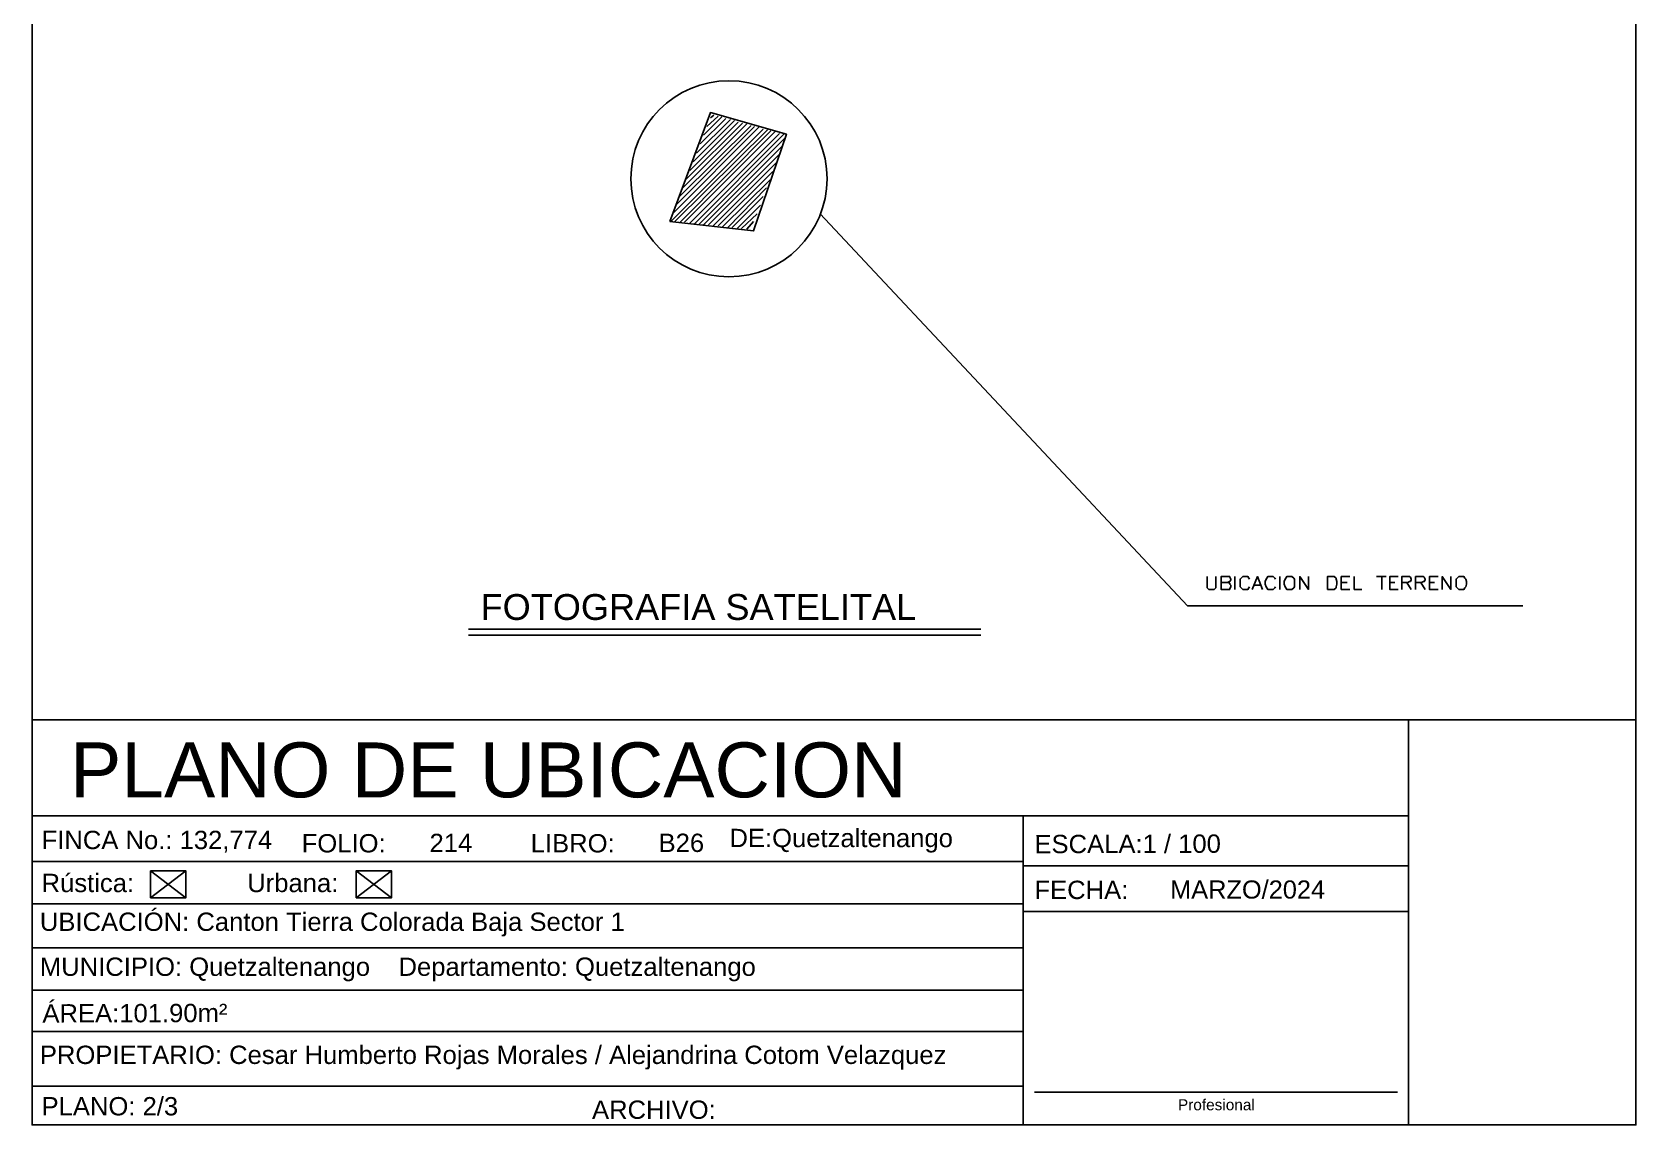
# Model space of a CAD drawing. Header units: millimetres. Extents: x 1880 to 2062, y 1917 to 2006.
# Drawn here: x 2044.64 to 2062.25, y 1974.56 to 1986.57 of the extents above; entities that cross this region are included whole.
import ezdxf

# ---------------------------------------------------------------- set-up
doc = ezdxf.new("R2010")
doc.units = ezdxf.units.MM
for name, color, linetype in [('PDF3_0', 7, 'Continuous'), ('PDF3_01 Terreno', 7, 'Continuous'), ('PDF3_02 Muros', 7, 'Continuous'), ('PDF3_10 Formato', 7, 'Continuous'), ('PDF3_12 Titulo', 7, 'Continuous'), ('PDF3_FORMATO', 7, 'Continuous'), ('PDF3_Polingono 824', 7, 'Continuous'), ('PDF3_Text', 7, 'Continuous')]:
    doc.layers.add(name, color=color, linetype=linetype)
doc.styles.add('PDF Arial-BoldMT', font='arial.ttf')
doc.styles.add('PDF ArialMT', font='arial.ttf')
doc.styles.add('PDF ErasITC-Demi', font='arial.ttf')

msp = doc.modelspace()

# ---------------------------------------------------------------- linework, layer by layer
at = {"layer": 'PDF3_0', "lineweight": 25}
for points in [[(2045.938, 1977.056), (2046.327, 1977.056), (2046.327, 1977.35), (2045.938, 1977.35)], [(2048.196, 1977.056), (2048.585, 1977.056), (2048.585, 1977.35), (2048.196, 1977.35)]]:
    msp.add_lwpolyline(points, close=True, dxfattribs=at)
for points in [[(2046.327, 1977.056), (2045.938, 1977.35)], [(2045.938, 1977.056), (2046.327, 1977.35)], [(2048.585, 1977.056), (2048.196, 1977.35)], [(2048.196, 1977.056), (2048.585, 1977.35)]]:
    msp.add_lwpolyline(points, dxfattribs=at)
at = {"layer": 'PDF3_01 Terreno', "lineweight": 25}
for points in [[(2051.669, 1984.571), (2052.618, 1985.52)], [(2051.707, 1984.666), (2052.57, 1985.529)], [(2051.745, 1984.761), (2052.532, 1985.539)], [(2051.783, 1984.855), (2052.485, 1985.558)], [(2051.821, 1984.95), (2052.437, 1985.567)], [(2051.859, 1985.045), (2052.39, 1985.577)], [(2051.897, 1985.14), (2052.352, 1985.596)], [(2051.935, 1985.235), (2052.305, 1985.605)], [(2051.972, 1985.339), (2052.257, 1985.615)], [(2052.01, 1985.434), (2052.21, 1985.634)], [(2052.048, 1985.529), (2052.172, 1985.643)], [(2052.086, 1985.624), (2052.124, 1985.653)], [(2051.65, 1984.485), (2052.665, 1985.501)], [(2051.697, 1984.485), (2052.713, 1985.491)], [(2051.754, 1984.476), (2052.751, 1985.482)], [(2051.802, 1984.476), (2052.798, 1985.472)], [(2051.859, 1984.466), (2052.845, 1985.453)], [(2051.906, 1984.457), (2052.893, 1985.444)], [(2051.963, 1984.457), (2052.912, 1985.406)], [(2052.01, 1984.447), (2052.874, 1985.311)], [(2052.067, 1984.447), (2052.845, 1985.226)], [(2052.115, 1984.438), (2052.808, 1985.131)], [(2052.172, 1984.438), (2052.77, 1985.036)], [(2052.219, 1984.428), (2052.741, 1984.941)], [(2052.276, 1984.419), (2052.703, 1984.855)], [(2052.324, 1984.419), (2052.665, 1984.761)], [(2052.381, 1984.409), (2052.637, 1984.666)], [(2052.428, 1984.409), (2052.599, 1984.571)], [(2052.485, 1984.4), (2052.561, 1984.485)]]:
    msp.add_lwpolyline(points, dxfattribs=at)
at = {"layer": 'PDF3_02 Muros', "lineweight": 25}
msp.add_lwpolyline([(2053.291, 1984.571), (2057.324, 1980.263), (2061.006, 1980.263)], dxfattribs=at)
msp.add_circle((2052.29, 1984.955), 1.077, dxfattribs=at)
at = {"layer": 'PDF3_10 Formato', "lineweight": 25}
for points in [[(2044.638, 2005.864), (2062.249, 2005.864), (2062.249, 1974.56), (2044.638, 1974.56)], [(2058.434, 1980.585), (2058.415, 1980.585), (2058.406, 1980.566), (2058.396, 1980.557), (2058.387, 1980.529), (2058.387, 1980.5), (2058.396, 1980.472), (2058.406, 1980.462), (2058.415, 1980.443), (2058.434, 1980.443), (2058.463, 1980.443), (2058.472, 1980.443), (2058.491, 1980.462), (2058.501, 1980.472), (2058.501, 1980.5), (2058.501, 1980.529), (2058.501, 1980.557), (2058.491, 1980.566), (2058.472, 1980.585), (2058.463, 1980.585)], [(2058.861, 1980.443), (2058.861, 1980.585), (2058.918, 1980.585), (2058.937, 1980.585), (2058.956, 1980.566), (2058.956, 1980.557), (2058.966, 1980.529), (2058.966, 1980.5), (2058.956, 1980.472), (2058.956, 1980.462), (2058.937, 1980.443), (2058.918, 1980.443)], [(2060.313, 1980.585), (2060.304, 1980.585), (2060.285, 1980.566), (2060.275, 1980.557), (2060.275, 1980.529), (2060.275, 1980.5), (2060.275, 1980.472), (2060.285, 1980.462), (2060.304, 1980.443), (2060.313, 1980.443), (2060.342, 1980.443), (2060.361, 1980.443), (2060.37, 1980.462), (2060.38, 1980.472), (2060.389, 1980.5), (2060.389, 1980.529), (2060.38, 1980.557), (2060.37, 1980.566), (2060.361, 1980.585), (2060.342, 1980.585)]]:
    msp.add_lwpolyline(points, close=True, dxfattribs=at)
for points in [[(2057.542, 1980.585), (2057.542, 1980.481), (2057.542, 1980.462), (2057.561, 1980.443), (2057.58, 1980.443), (2057.599, 1980.443), (2057.618, 1980.443), (2057.637, 1980.462), (2057.637, 1980.481), (2057.637, 1980.585)], [(2057.761, 1980.519), (2057.789, 1980.51), (2057.789, 1980.5), (2057.799, 1980.491), (2057.799, 1980.472), (2057.789, 1980.453), (2057.789, 1980.443), (2057.761, 1980.443), (2057.694, 1980.443), (2057.694, 1980.585), (2057.761, 1980.585), (2057.789, 1980.585), (2057.789, 1980.576), (2057.799, 1980.557), (2057.799, 1980.547), (2057.789, 1980.529), (2057.761, 1980.519), (2057.694, 1980.519)], [(2057.846, 1980.585), (2057.846, 1980.443)], [(2058.007, 1980.557), (2057.998, 1980.566), (2057.988, 1980.585), (2057.969, 1980.585), (2057.941, 1980.585), (2057.932, 1980.585), (2057.913, 1980.566), (2057.903, 1980.557), (2057.903, 1980.529), (2057.903, 1980.5), (2057.903, 1980.472), (2057.913, 1980.462), (2057.932, 1980.443), (2057.941, 1980.443), (2057.969, 1980.443), (2057.988, 1980.443), (2057.998, 1980.462), (2058.007, 1980.472)], [(2058.036, 1980.443), (2058.093, 1980.585), (2058.15, 1980.443)], [(2058.292, 1980.557), (2058.283, 1980.566), (2058.264, 1980.585), (2058.254, 1980.585), (2058.226, 1980.585), (2058.207, 1980.585), (2058.197, 1980.566), (2058.188, 1980.557), (2058.178, 1980.529), (2058.178, 1980.5), (2058.188, 1980.472), (2058.197, 1980.462), (2058.207, 1980.443), (2058.226, 1980.443), (2058.254, 1980.443), (2058.264, 1980.443), (2058.283, 1980.462), (2058.292, 1980.472)], [(2058.34, 1980.585), (2058.34, 1980.443)], [(2058.558, 1980.443), (2058.558, 1980.585), (2058.653, 1980.443), (2058.653, 1980.585)], [(2059.108, 1980.443), (2059.013, 1980.443), (2059.013, 1980.585), (2059.108, 1980.585)], [(2059.156, 1980.585), (2059.156, 1980.443), (2059.241, 1980.443)], [(2059.402, 1980.585), (2059.507, 1980.585)], [(2059.459, 1980.585), (2059.459, 1980.443)], [(2059.64, 1980.443), (2059.545, 1980.443), (2059.545, 1980.585), (2059.64, 1980.585)], [(2059.677, 1980.443), (2059.677, 1980.585), (2059.744, 1980.585), (2059.763, 1980.585), (2059.772, 1980.576), (2059.782, 1980.557), (2059.782, 1980.547), (2059.772, 1980.529), (2059.763, 1980.529), (2059.744, 1980.519), (2059.677, 1980.519)], [(2059.829, 1980.443), (2059.829, 1980.585), (2059.896, 1980.585), (2059.915, 1980.585), (2059.924, 1980.576), (2059.934, 1980.557), (2059.934, 1980.547), (2059.924, 1980.529), (2059.915, 1980.529), (2059.896, 1980.519), (2059.829, 1980.519)], [(2060.076, 1980.443), (2059.981, 1980.443), (2059.981, 1980.585), (2060.076, 1980.585)], [(2060.123, 1980.443), (2060.123, 1980.585), (2060.218, 1980.443), (2060.218, 1980.585)], [(2058.055, 1980.491), (2058.131, 1980.491)], [(2059.013, 1980.519), (2059.08, 1980.519)], [(2059.545, 1980.519), (2059.602, 1980.519)], [(2059.734, 1980.519), (2059.782, 1980.443)], [(2059.886, 1980.519), (2059.934, 1980.443)], [(2059.981, 1980.519), (2060.038, 1980.519)]]:
    msp.add_lwpolyline(points, dxfattribs=at)
at = {"layer": 'PDF3_12 Titulo', "lineweight": 25}
for points in [[(2049.429, 1980.007), (2055.056, 1980.007)], [(2049.429, 1979.94), (2055.056, 1979.94)]]:
    msp.add_lwpolyline(points, dxfattribs=at)
at = {"layer": 'PDF3_FORMATO', "lineweight": 25}
for points in [[(2044.638, 1979.01), (2062.249, 1979.01)], [(2059.753, 1979.01), (2059.753, 1974.56)], [(2044.638, 1977.957), (2059.753, 1977.957)], [(2055.521, 1977.957), (2055.521, 1974.56)], [(2044.638, 1977.454), (2055.512, 1977.454)], [(2055.521, 1977.407), (2059.753, 1977.407)], [(2044.638, 1976.989), (2055.512, 1976.989)], [(2055.521, 1976.904), (2059.753, 1976.904)], [(2044.638, 1976.505), (2055.521, 1976.505)], [(2044.638, 1976.04), (2055.521, 1976.04)], [(2044.638, 1975.585), (2055.512, 1975.585)], [(2044.638, 1974.987), (2055.512, 1974.987)], [(2055.645, 1974.921), (2059.63, 1974.921)]]:
    msp.add_lwpolyline(points, dxfattribs=at)
at = {"layer": 'PDF3_Polingono 824', "lineweight": 25}
msp.add_lwpolyline([(2051.64, 1984.485), (2052.086, 1985.681), (2052.921, 1985.444), (2052.561, 1984.381)], close=True, dxfattribs=at)

# ---------------------------------------------------------------- texts
at = {"layer": 'PDF3_Text', "attachment_point": 4}
for s, insert, char_height, style in [('FOTOGRAFIA SATELITAL', (2049.562, 1980.248), 0.28406, 'PDF ErasITC-Demi'), ('PLANO DE UBICACION', (2045.055, 1978.456), 0.60374, 'PDF ArialMT'), ('FINCA No.: 132,774', (2044.742, 1977.672), 0.2013, 'PDF Arial-BoldMT'), ('FOLIO:', (2047.598, 1977.653), 0.2013, 'PDF Arial-BoldMT'), ('214', (2049.002, 1977.658), 0.2013, 'PDF ArialMT'), ('LIBRO:', (2050.113, 1977.653), 0.2013, 'PDF Arial-BoldMT'), ('B26', (2051.517, 1977.658), 0.2013, 'PDF ArialMT'), ('DE:Quetzaltenango', (2052.295, 1977.682), 0.2013, 'PDF Arial-BoldMT'), ('Rústica:', (2044.742, 1977.217), 0.2013, 'PDF Arial-BoldMT'), ('Urbana:', (2047, 1977.217), 0.2013, 'PDF Arial-BoldMT'), ('FECHA:', (2055.644, 1977.141), 0.2013, 'PDF Arial-BoldMT'), ('MARZO/2024', (2057.134, 1977.145), 0.1993, 'PDF ArialMT'), ('UBICACIÓN: Canton Tierra Colorada Baja Sector 1', (2044.723, 1976.762), 0.2013, 'PDF Arial-BoldMT'), ('MUNICIPIO: Quetzaltenango    Departamento: Quetzaltenango', (2044.723, 1976.268), 0.2013, 'PDF Arial-BoldMT'), ('PROPIETARIO: Cesar Humberto Rojas Morales / Alejandrina Cotom Velazquez', (2044.723, 1975.3), 0.2013, 'PDF Arial-BoldMT'), ('PLANO: 2/3', (2044.742, 1974.764), 0.2012, 'PDF ArialMT'), ('ARCHIVO:', (2050.786, 1974.726), 0.2012, 'PDF ArialMT'), ('Profesional', (2057.22, 1974.781), 0.12078, 'PDF ArialMT')]:
    msp.add_mtext(s, dxfattribs=dict(at, insert=insert, char_height=char_height, style=style))
at = {"layer": 'PDF3_Text', "char_height": 0.2013, "attachment_point": 4, "style": 'PDF Arial-BoldMT'}
for s, insert, rotation in [('ESCALA:1 / 100', (2055.644, 1977.644), 0.1393), ('ÁREA:101.90m²', (2044.751, 1975.784), 0.1459)]:
    msp.add_mtext(s, dxfattribs=dict(at, insert=insert, rotation=rotation))

doc.saveas('drawing.dxf')
